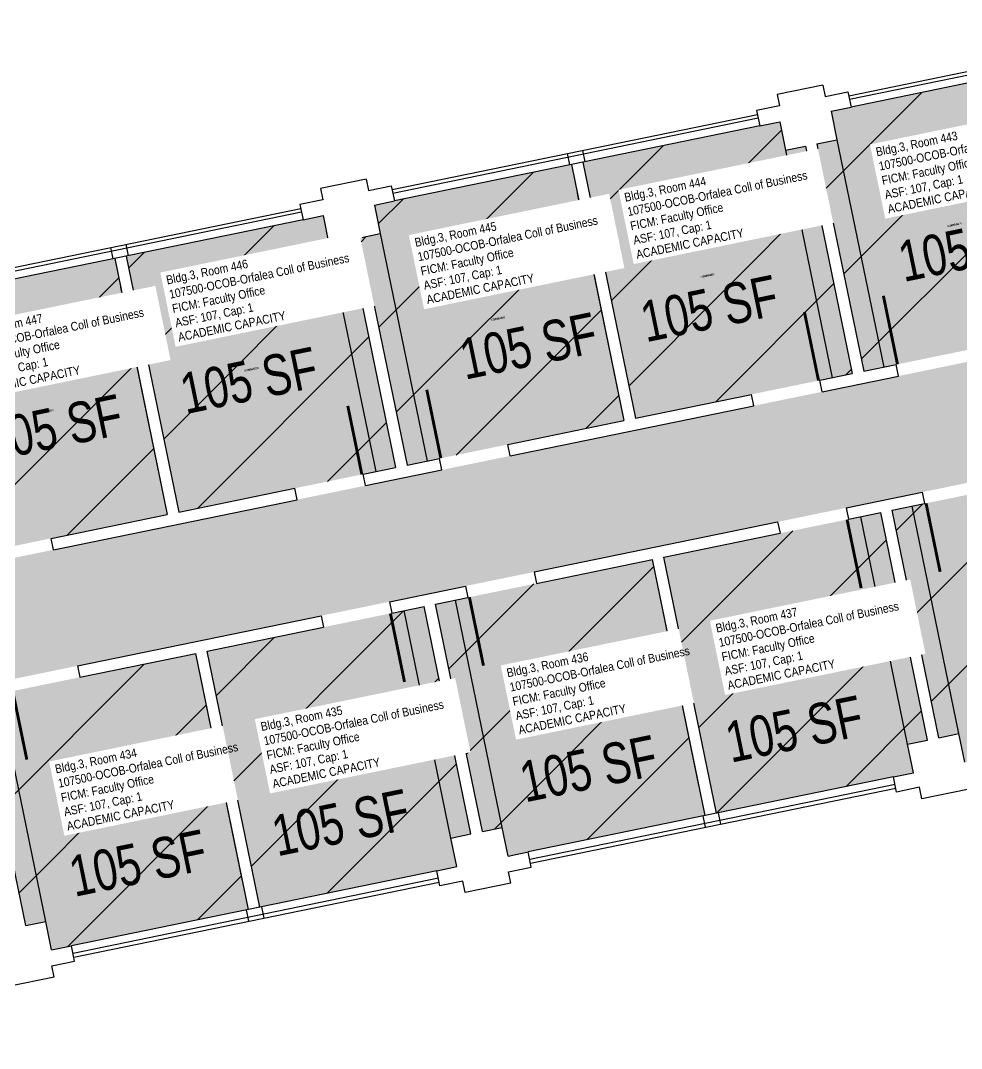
# Model space of a CAD drawing. Header units: inches. Extents: x 69197310 to 69200176, y 27671258 to 27673533.
# Drawn here: x 69198975 to 69199459, y 27672935 to 27673464 of the extents above; entities that cross this region are included whole.
import ezdxf
from ezdxf.enums import TextEntityAlignment as Align

# ---------------------------------------------------------------- set-up
doc = ezdxf.new("R2010")
doc.units = ezdxf.units.IN
doc.header["$LTSCALE"] = 100
doc.header["$MEASUREMENT"] = 0
for name, color, linetype in [('A-DOOR', 2, 'CONTINUOUS'), ('A-FLOR', 3, 'CONTINUOUS'), ('A-GLAZ', 1, 'CONTINUOUS'), ('A-IDEN-RNUM', 7, 'CONTINUOUS'), ('A-IDEN-SNUM', 4, 'CONTINUOUS'), ('A-IDEN-VNUM', 4, 'CONTINUOUS'), ('A-WALL', 5, 'CONTINUOUS'), ('AREA-TEXT', 3, 'CONTINUOUS'), ('Rooms-Capacity', 4, 'CONTINUOUS'), ('Rooms-Category-Color', 7, 'CONTINUOUS'), ('Rooms-College-Color', 7, 'CONTINUOUS'), ('Rooms-Department-Color', 7, 'CONTINUOUS'), ('Rooms-Division-Color', 7, 'CONTINUOUS'), ('Rooms-Information', 7, 'CONTINUOUS')]:
    doc.layers.add(name, color=color, linetype=linetype)
doc.styles.add('CP_AREA', font='arial.ttf', dxfattribs={"height": 15})
doc.styles.add('CP_ROOMSNUMBER', font='arial.ttf', dxfattribs={"height": 1})
doc.styles.add('CP_ROOMVNUMBER', font='arial.ttf', dxfattribs={"width": 0.85, "height": 0.075})
pattern_1 = [(45, (0, 0), (-26.51650429449553, 26.51650429449553), [])]

msp = doc.modelspace()

# ---------------------------------------------------------------- hatches: boundary and pattern name
at = {"layer": 'Rooms-Capacity'}
h = msp.add_hatch(dxfattribs=at)
h.set_pattern_fill('ANSI31', color=256, scale=300, style=0)
h.set_pattern_definition(pattern_1)
h.paths.add_polyline_path([(69199264.44524631, 27673391.09732651), (69199365.82581478, 27673411.93552052), (69199368.84584291, 27673397.2426845), (69199379.13082811, 27673399.35670419), (69199403.19038546, 27673282.30377727), (69199291.52483174, 27673259.35156357)])
h = msp.add_hatch(dxfattribs=at)
h.set_pattern_fill('ANSI31', color=256, scale=300, style=0)
h.set_pattern_definition(pattern_1)
h.paths.add_polyline_path([(69199029.35987002, 27673342.77687664), (69199130.74043852, 27673363.61507064), (69199133.76046665, 27673348.92223463), (69199144.04545186, 27673351.03625431), (69199168.1050092, 27673233.9833274), (69199056.43945548, 27673211.0311137)])
h = msp.add_hatch(dxfattribs=at)
h.set_pattern_fill('ANSI31', color=256, scale=300, style=0)
h.set_pattern_definition(pattern_1)
h.paths.add_polyline_path([(69199447.82454735, 27673094.95372632), (69199458.10953256, 27673097.067746), (69199461.12956066, 27673082.37490999), (69199562.51012917, 27673103.21310399), (69199535.43054375, 27673234.95886693), (69199423.76499003, 27673212.00665324)])
h = msp.add_hatch(dxfattribs=at)
h.set_pattern_fill('ANSI31', color=256, scale=300, style=0)
h.set_pattern_definition(pattern_1)
h.paths.add_polyline_path([(69199212.73917112, 27673046.63327644), (69199223.0241563, 27673048.74729612), (69199226.04418443, 27673034.0544601), (69199327.42475295, 27673054.89265412), (69199300.34516749, 27673186.63841705), (69199188.67961377, 27673163.68620336)])
h = msp.add_hatch(dxfattribs=at)
h.set_pattern_fill('ANSI31', color=256, scale=300, style=0)
h.set_pattern_definition(pattern_1)
h.paths.add_polyline_path([(69198977.65379485, 27672998.31282657), (69198987.9387801, 27673000.42684625), (69198990.95880818, 27672985.73401024), (69199092.33937667, 27673006.57220424), (69199065.25979125, 27673138.31796718), (69198953.59423755, 27673115.36575349)])
at = {"layer": 'Rooms-Category-Color', "true_color": 0xfa9ba3}
for points in [[(69199264.44524631, 27673391.09732651), (69199365.82581478, 27673411.93552052), (69199368.84584291, 27673397.2426845), (69199379.13082811, 27673399.35670419), (69199403.19038546, 27673282.30377727), (69199291.52483174, 27673259.35156357)], [(69199029.35987002, 27673342.77687664), (69199130.74043852, 27673363.61507064), (69199133.76046665, 27673348.92223463), (69199144.04545186, 27673351.03625431), (69199168.1050092, 27673233.9833274), (69199056.43945548, 27673211.0311137)], [(69199447.82454735, 27673094.95372632), (69199458.10953256, 27673097.067746), (69199461.12956066, 27673082.37490999), (69199562.51012917, 27673103.21310399), (69199535.43054375, 27673234.95886693), (69199423.76499003, 27673212.00665324)], [(69199212.73917112, 27673046.63327644), (69199223.0241563, 27673048.74729612), (69199226.04418443, 27673034.0544601), (69199327.42475295, 27673054.89265412), (69199300.34516749, 27673186.63841705), (69199188.67961377, 27673163.68620336)], [(69198977.65379485, 27672998.31282657), (69198987.9387801, 27673000.42684625), (69198990.95880818, 27672985.73401024), (69199092.33937667, 27673006.57220424), (69199065.25979125, 27673138.31796718), (69198953.59423755, 27673115.36575349)]]:
    msp.add_hatch(color=241, dxfattribs=at).paths.add_polyline_path(points)
at = {"layer": 'Rooms-Category-Color', "true_color": 0xadadad}
msp.add_hatch(color=253, dxfattribs=at).paths.add_polyline_path([(69198175.26848736, 27673023.78604431), (69198187.56137735, 27672964.03752976), (69198189.33827588, 27672964.40276102), (69198195.37833212, 27672935.01708899), (69198305.08484104, 27672957.56663227), (69198299.0447848, 27672986.95230429), (69198694.77183482, 27673068.29172825), (69199888.80964164, 27673313.71934656), (69199876.52819398, 27673373.47021302)])
at = {"layer": 'Rooms-College-Color', "true_color": 0xfa9ba3}
for points in [[(69199264.44524631, 27673391.09732651), (69199365.82581478, 27673411.93552052), (69199368.84584291, 27673397.2426845), (69199379.13082811, 27673399.35670419), (69199403.19038546, 27673282.30377727), (69199291.52483174, 27673259.35156357)], [(69199029.35987002, 27673342.77687664), (69199130.74043852, 27673363.61507064), (69199133.76046665, 27673348.92223463), (69199144.04545186, 27673351.03625431), (69199168.1050092, 27673233.9833274), (69199056.43945548, 27673211.0311137)], [(69199447.82454735, 27673094.95372632), (69199458.10953256, 27673097.067746), (69199461.12956066, 27673082.37490999), (69199562.51012917, 27673103.21310399), (69199535.43054375, 27673234.95886693), (69199423.76499003, 27673212.00665324)], [(69199212.73917112, 27673046.63327644), (69199223.0241563, 27673048.74729612), (69199226.04418443, 27673034.0544601), (69199327.42475295, 27673054.89265412), (69199300.34516749, 27673186.63841705), (69199188.67961377, 27673163.68620336)], [(69198977.65379485, 27672998.31282657), (69198987.9387801, 27673000.42684625), (69198990.95880818, 27672985.73401024), (69199092.33937667, 27673006.57220424), (69199065.25979125, 27673138.31796718), (69198953.59423755, 27673115.36575349)]]:
    msp.add_hatch(color=241, dxfattribs=at).paths.add_polyline_path(points)
at = {"layer": 'Rooms-College-Color', "true_color": 0xadadad}
msp.add_hatch(color=253, dxfattribs=at).paths.add_polyline_path([(69198175.26848736, 27673023.78604431), (69198187.56137735, 27672964.03752976), (69198189.33827588, 27672964.40276102), (69198195.37833212, 27672935.01708899), (69198305.08484104, 27672957.56663227), (69198299.0447848, 27672986.95230429), (69198694.77183482, 27673068.29172825), (69199888.80964164, 27673313.71934656), (69199876.52819398, 27673373.47021302)])
at = {"layer": 'Rooms-Department-Color', "true_color": 0xfa9ba3}
for points in [[(69199264.44524631, 27673391.09732651), (69199365.82581478, 27673411.93552052), (69199368.84584291, 27673397.2426845), (69199379.13082811, 27673399.35670419), (69199403.19038546, 27673282.30377727), (69199291.52483174, 27673259.35156357)], [(69199029.35987002, 27673342.77687664), (69199130.74043852, 27673363.61507064), (69199133.76046665, 27673348.92223463), (69199144.04545186, 27673351.03625431), (69199168.1050092, 27673233.9833274), (69199056.43945548, 27673211.0311137)], [(69199447.82454735, 27673094.95372632), (69199458.10953256, 27673097.067746), (69199461.12956066, 27673082.37490999), (69199562.51012917, 27673103.21310399), (69199535.43054375, 27673234.95886693), (69199423.76499003, 27673212.00665324)], [(69199212.73917112, 27673046.63327644), (69199223.0241563, 27673048.74729612), (69199226.04418443, 27673034.0544601), (69199327.42475295, 27673054.89265412), (69199300.34516749, 27673186.63841705), (69199188.67961377, 27673163.68620336)], [(69198977.65379485, 27672998.31282657), (69198987.9387801, 27673000.42684625), (69198990.95880818, 27672985.73401024), (69199092.33937667, 27673006.57220424), (69199065.25979125, 27673138.31796718), (69198953.59423755, 27673115.36575349)]]:
    msp.add_hatch(color=241, dxfattribs=at).paths.add_polyline_path(points)
at = {"layer": 'Rooms-Department-Color', "true_color": 0xacacac}
msp.add_hatch(color=253, dxfattribs=at).paths.add_polyline_path([(69198175.26848736, 27673023.78604431), (69198187.56137735, 27672964.03752976), (69198189.33827588, 27672964.40276102), (69198195.37833212, 27672935.01708899), (69198305.08484104, 27672957.56663227), (69198299.0447848, 27672986.95230429), (69198694.77183482, 27673068.29172825), (69199888.80964164, 27673313.71934656), (69199876.52819398, 27673373.47021302)])
at = {"layer": 'Rooms-Division-Color', "true_color": 0xfa9ba3}
for points in [[(69199264.44524631, 27673391.09732651), (69199365.82581478, 27673411.93552052), (69199368.84584291, 27673397.2426845), (69199379.13082811, 27673399.35670419), (69199403.19038546, 27673282.30377727), (69199291.52483174, 27673259.35156357)], [(69199029.35987002, 27673342.77687664), (69199130.74043852, 27673363.61507064), (69199133.76046665, 27673348.92223463), (69199144.04545186, 27673351.03625431), (69199168.1050092, 27673233.9833274), (69199056.43945548, 27673211.0311137)], [(69199447.82454735, 27673094.95372632), (69199458.10953256, 27673097.067746), (69199461.12956066, 27673082.37490999), (69199562.51012917, 27673103.21310399), (69199535.43054375, 27673234.95886693), (69199423.76499003, 27673212.00665324)], [(69199212.73917112, 27673046.63327644), (69199223.0241563, 27673048.74729612), (69199226.04418443, 27673034.0544601), (69199327.42475295, 27673054.89265412), (69199300.34516749, 27673186.63841705), (69199188.67961377, 27673163.68620336)], [(69198977.65379485, 27672998.31282657), (69198987.9387801, 27673000.42684625), (69198990.95880818, 27672985.73401024), (69199092.33937667, 27673006.57220424), (69199065.25979125, 27673138.31796718), (69198953.59423755, 27673115.36575349)]]:
    msp.add_hatch(color=241, dxfattribs=at).paths.add_polyline_path(points)
at = {"layer": 'Rooms-Division-Color', "true_color": 0xadadad}
msp.add_hatch(color=253, dxfattribs=at).paths.add_polyline_path([(69198175.26848736, 27673023.78604431), (69198187.56137735, 27672964.03752976), (69198189.33827588, 27672964.40276102), (69198195.37833212, 27672935.01708899), (69198305.08484104, 27672957.56663227), (69198299.0447848, 27672986.95230429), (69198694.77183482, 27673068.29172825), (69199888.80964164, 27673313.71934656), (69199876.52819398, 27673373.47021302)])

# ---------------------------------------------------------------- linework, layer by layer
at = {"layer": 'A-DOOR'}
for points in [[(69199426.4540423, 27673287.08548852, 1.5, 1.5, 0), (69199419.20597482, 27673322.34829496, 0, 0, 0), (69199419.94061661, 27673322.49929637, 0, 0, -0.4142135623730951), (69199461.28420976, 27673292.713271, 0, 0, -0.4142135623730951)], [(69199385.80386266, 27673278.7300774, 1.5, 1.5, 0), (69199378.55579516, 27673313.99288384, 0, 0, 0), (69199377.82115337, 27673313.84188243, 0, 0, 0.4142135623730951), (69199351.57770081, 27673270.16372772, 0, 0, 0.4142135623730951)], [(69199191.36866605, 27673238.76503864, 1.5, 1.5, 0), (69199184.12059857, 27673274.02784507, 0, 0, 0), (69199184.85524037, 27673274.17884648, 0, 0, -0.4142135623730951), (69199226.1988335, 27673244.39282112, 0, 0, -0.4142135623730951)], [(69199150.71848641, 27673230.40962751, 1.5, 1.5, 0), (69199143.47041893, 27673265.67243395, 0, 0, 0), (69199142.73577712, 27673265.52143255, 0, 0, 0.4142135623730951), (69199116.49232459, 27673221.84327784, 0, 0, 0.4142135623730951)], [(69198956.28328982, 27673190.44458875, 1.5, 1.5, 0), (69198949.03522232, 27673225.70739518, 0, 0, 0), (69198949.76986414, 27673225.85839659, 0, 0, -0.4142135623730951), (69198991.11345726, 27673196.07237123, 0, 0, -0.4142135623730951)], [(69199441.15151246, 27673215.58035325, 1.5, 1.5, 0), (69199448.39957996, 27673180.31754682, 0, 0, 0), (69199449.13422176, 27673180.46854823, 0, 0, 0.4142135623730951), (69199475.3776743, 27673224.14670293, 0, 0, 0.4142135623730951)], [(69199400.50133282, 27673207.22494212, 1.5, 1.5, 0), (69199407.74940032, 27673171.96213569, 0, 0, 0), (69199407.01475851, 27673171.81113428, 0, 0, -0.4142135623730951), (69199365.67116538, 27673201.59715965, 0, 0, -0.4142135623730951)], [(69199206.06613623, 27673167.25990336, 1.5, 1.5, 0), (69199213.31420371, 27673131.99709693, 0, 0, 0), (69199214.0488455, 27673132.14809834, 0, 0, 0.4142135623730951), (69199240.29229805, 27673175.82625305, 0, 0, 0.4142135623730951)], [(69199165.41595659, 27673158.90449223, 1.5, 1.5, 0), (69199172.66402407, 27673123.64168581, 0, 0, 0), (69199171.92938226, 27673123.49068439, 0, 0, -0.4142135623730951), (69199130.58578914, 27673153.27670975, 0, 0, -0.4142135623730951)], [(69198970.98075998, 27673118.93945347, 1.5, 1.5, 0), (69198978.22882748, 27673083.67664704, 0, 0, 0), (69198978.96346928, 27673083.82764846, 0, 0, 0.4142135623730951), (69199005.20692182, 27673127.50580316, 0, 0, 0.4142135623730951)]]:
    msp.add_lwpolyline(points, format="xyseb", dxfattribs=at)
at = {"layer": 'A-FLOR'}
for p, q in [((69199395.29294756, 27673402.67873519), (69199419.35250491, 27673285.62580827)), ((69199368.84584272, 27673397.24268458), (69199392.90540007, 27673280.18975765)), ((69199160.20757131, 27673354.3582853), (69199184.26712865, 27673237.30535838)), ((69199133.76046649, 27673348.92223469), (69199157.82002382, 27673231.86930777)), ((69199458.1095324, 27673097.06774608), (69199434.04997507, 27673214.120673)), ((69199431.66242757, 27673091.63169548), (69199407.60287024, 27673208.6846224)), ((69199223.02415615, 27673048.74729619), (69199198.96459883, 27673165.80022312)), ((69199196.57705131, 27673043.31124557), (69199172.517494, 27673160.3641725)), ((69198987.93877992, 27673000.42684631), (69198963.87922259, 27673117.47977323))]:
    msp.add_line(p, q, dxfattribs=at)
at = {"layer": 'A-GLAZ'}
for p, q in [((69199401.34989339, 27673425.3627253), (69199589.41819441, 27673464.01908522)), ((69199589.8208648, 27673462.06004041), (69199401.7525638, 27673423.40368051)), ((69199590.62620564, 27673458.14195079), (69199402.55790465, 27673419.48559088)), ((69199166.26451716, 27673377.04227541), (69199354.33281815, 27673415.69863532)), ((69199354.73548856, 27673413.73959051), (69199166.66718757, 27673375.0832306)), ((69199355.54082942, 27673409.82150092), (69199167.47252841, 27673371.16514101)), ((69199264.21675727, 27673397.1757962), (69199265.42476851, 27673391.29866179)), ((69199256.38057804, 27673395.56511453), (69199257.58858931, 27673389.68798012)), ((69198931.17914093, 27673328.72182552), (69199119.2474419, 27673367.37818542)), ((69199119.65011232, 27673365.41914063), (69198931.58181134, 27673326.76278072)), ((69199120.45545316, 27673361.50105103), (69198932.38715217, 27673322.84469112)), ((69199029.131381, 27673348.8553463), (69199030.33939226, 27673342.97821191)), ((69199021.29520181, 27673347.24466464), (69199022.50321305, 27673341.36753024)), ((69199424.3974705, 27673074.82483977), (69199236.32916948, 27673036.16847986)), ((69199425.20281133, 27673070.90675017), (69199237.13451032, 27673032.25039025)), ((69199237.53718075, 27673030.29134546), (69199425.60548174, 27673068.94770536)), ((69199327.65324163, 27673048.81418458), (69199326.4452304, 27673054.69131898)), ((69199335.48942085, 27673050.42486625), (69199334.28140959, 27673056.30200065)), ((69199189.31209426, 27673026.50438988), (69199001.24379326, 27672987.84802997)), ((69199190.11743508, 27673022.58630027), (69199002.04913408, 27672983.92994036)), ((69199002.45180452, 27672981.97089557), (69199190.52010548, 27673020.62725547)), ((69199092.5678654, 27673000.49373468), (69199091.35985413, 27673006.37086909)), ((69199100.4040446, 27673002.10441635), (69199099.19603336, 27673007.98155076))]:
    msp.add_line(p, q, dxfattribs=at)
at = {"layer": 'A-WALL'}
for p, q in [((69199387.98494294, 27673430.78288201), (69199364.4764053, 27673425.95083701)), ((69199387.98494294, 27673430.78288201), (69199389.19295418, 27673424.9057476)), ((69199364.4764053, 27673425.95083701), (69199365.68441656, 27673420.07370262)), ((69199389.19295418, 27673424.9057476), (69199400.94722298, 27673427.3217701)), ((69199400.94722298, 27673427.3217701), (69199402.55790465, 27673419.48559088)), ((69199365.68441656, 27673420.07370262), (69199353.93014777, 27673417.65768013)), ((69199353.93014777, 27673417.65768013), (69199355.54082942, 27673409.82150092)), ((69199392.27291945, 27673417.3715712), (69199402.55790465, 27673419.48559088)), ((69199392.27291945, 27673417.3715712), (69199395.29294756, 27673402.67873519)), ((69199355.54082942, 27673409.82150092), (69199365.82581462, 27673411.93552059)), ((69199365.82581462, 27673411.93552059), (69199368.84584272, 27673397.24268458)), ((69199385.00796236, 27673400.56471552), (69199395.29294756, 27673402.67873519)), ((69199368.84584272, 27673397.24268458), (69199379.13082793, 27673399.35670426)), ((69199379.13082793, 27673399.35670426), (69199403.19038528, 27673282.30377734)), ((69199385.00796236, 27673400.56471552), (69199409.0675197, 27673283.51178858)), ((69199264.44524612, 27673391.09732658), (69199291.52483156, 27673259.35156364)), ((69199258.56811172, 27673389.88931533), (69199285.64769715, 27673258.1435524)), ((69199152.89956668, 27673382.46243212), (69199129.39102906, 27673377.63038713)), ((69199152.89956668, 27673382.46243212), (69199154.10757793, 27673376.58529771)), ((69199129.39102906, 27673377.63038713), (69199130.59904031, 27673371.75325272)), ((69199154.10757793, 27673376.58529771), (69199165.86184675, 27673379.00132022)), ((69199165.86184675, 27673379.00132022), (69199167.47252841, 27673371.16514101)), ((69199261.58813983, 27673375.19647932), (69199285.64769715, 27673258.1435524)), ((69199130.59904031, 27673371.75325272), (69199118.84477147, 27673369.33723022)), ((69199118.84477147, 27673369.33723022), (69199120.45545316, 27673361.50105103)), ((69199157.18754318, 27673369.05112131), (69199167.47252841, 27673371.16514101)), ((69199157.18754318, 27673369.05112131), (69199160.20757131, 27673354.3582853)), ((69199120.45545316, 27673361.50105103), (69199130.74043837, 27673363.6150707)), ((69199130.74043837, 27673363.6150707), (69199133.76046649, 27673348.92223469)), ((69199149.9225861, 27673352.24426562), (69199160.20757131, 27673354.3582853)), ((69199133.76046649, 27673348.92223469), (69199144.0454517, 27673351.03625437)), ((69199144.0454517, 27673351.03625437), (69199168.10500905, 27673233.98332744)), ((69199149.9225861, 27673352.24426562), (69199173.98214346, 27673235.19133871)), ((69199023.48273548, 27673341.56886544), (69199050.56232093, 27673209.82310252)), ((69199029.35986987, 27673342.77687669), (69199056.43945533, 27673211.03111375)), ((69199026.50276358, 27673326.87602943), (69199050.56232093, 27673209.82310252)), ((69199409.0675197, 27673283.51178858), (69199425.71940048, 27673286.93448712)), ((69199426.92741174, 27673281.05735272), (69199425.71940048, 27673286.93448712)), ((69199386.53850445, 27673278.88107881), (69199403.19038528, 27673282.30377734)), ((69199387.7465157, 27673273.0039444), (69199426.92741174, 27673281.05735272)), ((69199387.7465157, 27673273.0039444), (69199386.53850445, 27673278.88107881)), ((69199291.52483156, 27673259.35156364), (69199351.275698, 27673271.63301132)), ((69199352.48370926, 27673265.75587692), (69199351.275698, 27673271.63301132)), ((69199227.10484195, 27673239.98497031), (69199352.48370926, 27673265.75587692)), ((69199225.89683068, 27673245.86210471), (69199285.64769715, 27673258.1435524)), ((69199227.10484195, 27673239.98497031), (69199225.89683068, 27673245.86210471)), ((69199173.98214346, 27673235.19133871), (69199190.63402426, 27673238.61403723)), ((69199191.8420355, 27673232.73690283), (69199190.63402426, 27673238.61403723)), ((69199151.45312822, 27673230.56062892), (69199168.10500905, 27673233.98332744)), ((69199152.66113946, 27673224.6834945), (69199191.8420355, 27673232.73690283)), ((69199152.66113946, 27673224.6834945), (69199151.45312822, 27673230.56062892)), ((69199056.43945533, 27673211.03111375), (69199116.19032179, 27673223.31256143)), ((69199117.39833304, 27673217.43542703), (69199116.19032179, 27673223.31256143)), ((69199400.02796337, 27673213.25307794), (69199439.20885941, 27673221.30648626)), ((69199439.20885941, 27673221.30648626), (69199440.41687067, 27673215.42935185)), ((69198992.01946568, 27673191.66452042), (69199117.39833304, 27673217.43542703)), ((69199400.02796337, 27673213.25307794), (69199401.23597462, 27673207.37594353)), ((69199401.23597462, 27673207.37594353), (69199417.88785547, 27673210.79864207)), ((69199441.94741279, 27673093.74571515), (69199417.88785547, 27673210.79864207)), ((69199423.76498985, 27673212.00665331), (69199440.41687067, 27673215.42935185)), ((69199447.8245472, 27673094.95372638), (69199423.76498985, 27673212.00665331)), ((69198990.81145443, 27673197.54165483), (69199050.56232093, 27673209.82310252)), ((69199239.38628963, 27673180.23410386), (69199364.76515694, 27673206.00501046)), ((69199364.76515694, 27673206.00501046), (69199365.97316821, 27673200.12787605)), ((69199306.22230172, 27673187.84642837), (69199365.97316821, 27673200.12787605)), ((69198992.01946568, 27673191.66452042), (69198990.81145443, 27673197.54165483)), ((69199240.59430085, 27673174.35696945), (69199300.34516734, 27673186.63841713)), ((69199324.40472466, 27673069.5854902), (69199300.34516734, 27673186.63841713)), ((69199327.4247528, 27673054.89265418), (69199300.34516734, 27673186.63841713)), ((69199333.30188718, 27673056.10066544), (69199306.22230172, 27673187.84642837)), ((69199239.38628963, 27673180.23410386), (69199240.59430085, 27673174.35696945)), ((69199164.94258715, 27673164.93262805), (69199204.12348318, 27673172.98603637)), ((69199204.12348318, 27673172.98603637), (69199205.33149442, 27673167.10890197)), ((69199164.94258715, 27673164.93262805), (69199166.15059838, 27673159.05549365)), ((69199188.67961359, 27673163.68620343), (69199205.33149442, 27673167.10890197)), ((69199212.73917095, 27673046.63327651), (69199188.67961359, 27673163.68620343)), ((69199166.15059838, 27673159.05549365), (69199182.80247921, 27673162.47819218)), ((69199206.86203656, 27673045.42526526), (69199182.80247921, 27673162.47819218)), ((69199004.30091336, 27673131.91365397), (69199129.67978069, 27673157.68456057)), ((69199129.67978069, 27673157.68456057), (69199130.88779195, 27673151.80742617)), ((69199071.1369255, 27673139.52597849), (69199130.88779195, 27673151.80742617)), ((69199005.5089246, 27673126.03651955), (69199065.25979108, 27673138.31796723)), ((69199089.31934844, 27673021.26504033), (69199065.25979108, 27673138.31796723)), ((69199092.33937655, 27673006.5722043), (69199065.25979108, 27673138.31796723)), ((69199098.21651095, 27673007.78021555), (69199071.1369255, 27673139.52597849)), ((69199004.30091336, 27673131.91365397), (69199005.5089246, 27673126.03651955)), ((69198977.65379474, 27672998.31282662), (69198953.59423739, 27673115.36575354)), ((69199447.8245472, 27673094.95372638), (69199458.1095324, 27673097.06774608)), ((69199461.12956053, 27673082.37491006), (69199458.1095324, 27673097.06774608)), ((69199431.66242757, 27673091.63169548), (69199441.94741279, 27673093.74571515)), ((69199434.68245569, 27673076.93885945), (69199431.66242757, 27673091.63169548)), ((69199424.3974705, 27673074.82483977), (69199434.68245569, 27673076.93885945)), ((69199426.00815216, 27673066.98866056), (69199424.3974705, 27673074.82483977)), ((69199437.76242095, 27673069.40468306), (69199426.00815216, 27673066.98866056)), ((69199438.9704322, 27673063.52754866), (69199437.76242095, 27673069.40468306)), ((69199462.47896984, 27673068.35959364), (69199438.9704322, 27673063.52754866)), ((69199212.73917095, 27673046.63327651), (69199223.02415615, 27673048.74729619)), ((69199226.0441843, 27673034.05446018), (69199223.02415615, 27673048.74729619)), ((69199196.57705131, 27673043.31124557), (69199206.86203656, 27673045.42526526)), ((69199199.59707947, 27673028.61840956), (69199196.57705131, 27673043.31124557)), ((69199226.0441843, 27673034.05446018), (69199236.32916948, 27673036.16847986)), ((69199237.93985115, 27673028.33230065), (69199236.32916948, 27673036.16847986)), ((69199189.31209426, 27673026.50438988), (69199199.59707947, 27673028.61840956)), ((69199190.92277592, 27673018.66821067), (69199189.31209426, 27673026.50438988)), ((69199226.18558235, 27673025.91627816), (69199237.93985115, 27673028.33230065)), ((69199227.39359361, 27673020.03914375), (69199226.18558235, 27673025.91627816)), ((69199202.67704472, 27673021.08423317), (69199190.92277592, 27673018.66821067)), ((69199203.88505596, 27673015.20709876), (69199202.67704472, 27673021.08423317)), ((69199227.39359361, 27673020.03914375), (69199203.88505596, 27673015.20709876)), ((69198977.65379474, 27672998.31282662), (69198987.93877992, 27673000.42684631)), ((69198990.95880805, 27672985.73401029), (69198987.93877992, 27673000.42684631)), ((69198990.95880805, 27672985.73401029), (69199001.24379326, 27672987.84802997)), ((69199002.8544749, 27672980.01185076), (69199001.24379326, 27672987.84802997)), ((69198991.10020609, 27672977.59582827), (69199002.8544749, 27672980.01185076)), ((69198992.30821735, 27672971.71869387), (69198991.10020609, 27672977.59582827)), ((69198992.30821735, 27672971.71869387), (69198968.79967973, 27672966.88664888))]:
    msp.add_line(p, q, dxfattribs=at)

# ---------------------------------------------------------------- texts
at = {"layer": 'A-IDEN-RNUM', "style": 'CP_ROOMSNUMBER', "width": 0.85}
for s, p in [('0443-00', (69199455.62009603, 27673358.89405814)), ('0444-00', (69199328.75921437, 27673332.81853199)), ('0445-00', (69199220.75603133, 27673310.61909757)), ('0446-00', (69199093.89514971, 27673284.54357143)), ('0447-00', (69198988.22969793, 27673262.82464425)), ('0437-00', (69199368.75055021, 27673129.56255237)), ('0436-00', (69199261.05906467, 27673107.42718558)), ('0435-00', (69199135.60082176, 27673081.63996377)), ('0434-00', (69199029.46782374, 27673059.82493514))]:
    msp.add_text(s, height=1, rotation=11.61504924700578, dxfattribs=at).set_placement(p, align=Align.MIDDLE)
at = {"layer": 'A-IDEN-SNUM', "style": 'CP_ROOMSNUMBER', "width": 0.85}
for s, p in [('0030044300', (69199455.62009603, 27673358.89405814)), ('0030044400', (69199328.75921437, 27673332.81853199)), ('0030044500', (69199220.75603133, 27673310.61909757)), ('0030044600', (69199093.89514971, 27673284.54357143)), ('0030044700', (69198988.22969793, 27673262.82464425)), ('0030043700', (69199368.75055021, 27673129.56255237)), ('0030043600', (69199261.05906467, 27673107.42718558)), ('0030043500', (69199135.60082176, 27673081.63996377)), ('0030043400', (69199029.46782374, 27673059.82493514))]:
    msp.add_text(s, height=1, rotation=11.61504924700578, dxfattribs=at).set_placement(p, align=Align.MIDDLE)
at = {"layer": 'A-IDEN-VNUM', "style": 'CP_ROOMVNUMBER', "width": 0.85}
for s, p in [('443', (69199449.34607023, 27673386.1594057)), ('444', (69199319.82372539, 27673362.98416058)), ('445', (69199211.95321178, 27673339.49005052)), ('446', (69199084.0183236, 27673320.23845568)), ('447', (69198978.24817519, 27673292.38440376)), ('437', (69199366.91331977, 27673141.01589577)), ('436', (69199259.28222284, 27673118.03085964)), ('435', (69199132.6528959, 27673090.38018654)), ('434', (69199026.77031144, 27673068.57095041))]:
    msp.add_text(s, height=31.5, rotation=11.61504924700578, dxfattribs=at).set_placement(p, align=Align.MIDDLE)
at = {"layer": 'AREA-TEXT', "style": 'CP_AREA', "width": 0.75}
for p in [(69199462.26137763, 27673346.8808613), (69199329.56409904, 27673315.85831141), (69199236.40713081, 27673296.60383228), (69199092.57084748, 27673278.85965803), (69198992.07598528, 27673254.49297904), (69199373.28134304, 27673099.47471829), (69199267.33802742, 27673079.05528801), (69199139.76743035, 27673051.28554738), (69199035.38870978, 27673030.45058073)]:
    msp.add_text('105 SF', height=21, rotation=11.67794054305148, dxfattribs=at).set_placement(p, align=Align.MIDDLE_CENTER)

# ---------------------------------------------------------------- next in the draw order: texts
at = {"layer": 'Rooms-Information', "char_height": 4.5, "width": 100.8, "attachment_point": 7, "rotation": 11.615049247005778, "style": 'CP_ROOMVNUMBER', "bg_fill": 3, "box_fill_scale": 1.5, "bg_fill_color": 256, "bg_fill_true_color": 13158600, "bg_fill_transparency": 0}
for s, insert in [('Bldg.3, Room 444^M^J107500-OCOB-Orfalea Coll of Business^M^JFICM: Faculty Office^M^JASF: 107, Cap: 1^M^JACADEMIC CAPACITY', (69199292.42972222, 27673341.2742157)), ('Bldg.3, Room 446^M^J107500-OCOB-Orfalea Coll of Business^M^JFICM: Faculty Office^M^JASF: 107, Cap: 1^M^JACADEMIC CAPACITY', (69199056.5832225, 27673298.72845764)), ('Bldg.3, Room 436^M^J107500-OCOB-Orfalea Coll of Business^M^JFICM: Faculty Office^M^JASF: 107, Cap: 1^M^JACADEMIC CAPACITY', (69199231.8449587, 27673096.53138512)), ('Bldg.3, Room 434^M^J107500-OCOB-Orfalea Coll of Business^M^JFICM: Faculty Office^M^JASF: 107, Cap: 1^M^JACADEMIC CAPACITY', (69198999.3330473, 27673047.07147589))]:
    msp.add_mtext(s, dxfattribs=dict(at, insert=insert))

# ---------------------------------------------------------------- next in the draw order: hatches: boundary and pattern name
at = {"layer": 'Rooms-Capacity'}
h = msp.add_hatch(dxfattribs=at)
h.set_pattern_fill('ANSI31', color=256, scale=300, style=0)
h.set_pattern_definition(pattern_1)
h.paths.add_polyline_path([(69199385.00796252, 27673400.56471543), (69199395.29294774, 27673402.67873512), (69199392.27291963, 27673417.37157113), (69199493.65348813, 27673438.20976514), (69199520.73307359, 27673306.4640022), (69199409.06751986, 27673283.51178852)])
h = msp.add_hatch(dxfattribs=at)
h.set_pattern_fill('ANSI31', color=256, scale=300, style=0)
h.set_pattern_definition(pattern_1)
h.paths.add_polyline_path([(69199149.92258629, 27673352.24426556), (69199160.20757148, 27673354.35828524), (69199157.18754335, 27673369.05112126), (69199258.56811187, 27673389.88931527), (69199285.64769733, 27673258.14355233), (69199173.98214363, 27673235.19133865)])
h = msp.add_hatch(dxfattribs=at)
h.set_pattern_fill('ANSI31', color=256, scale=300, style=0)
h.set_pattern_definition(pattern_1)
h.paths.add_polyline_path([(69198914.83721003, 27673303.92381568), (69198925.12219524, 27673306.03783537), (69198922.10216711, 27673320.73067139), (69199023.48273563, 27673341.56886539), (69199050.56232107, 27673209.82310246), (69198938.89676735, 27673186.87088876)])
h = msp.add_hatch(dxfattribs=at)
h.set_pattern_fill('ANSI31', color=256, scale=300, style=0)
h.set_pattern_definition(pattern_1)
h.paths.add_polyline_path([(69199333.30188735, 27673056.10066536), (69199434.68245584, 27673076.93885937), (69199431.66242774, 27673091.63169539), (69199441.94741295, 27673093.74571506), (69199417.88785562, 27673210.79864199), (69199306.2223019, 27673187.84642829)])
h = msp.add_hatch(dxfattribs=at)
h.set_pattern_fill('ANSI31', color=256, scale=300, style=0)
h.set_pattern_definition(pattern_1)
h.paths.add_polyline_path([(69199098.2165111, 27673007.78021549), (69199199.5970796, 27673028.61840949), (69199196.57705149, 27673043.3112455), (69199206.86203669, 27673045.4252652), (69199182.80247936, 27673162.47819211), (69199071.13692564, 27673139.52597841)])
at = {"layer": 'Rooms-Category-Color', "true_color": 0xfa9ba3}
for points in [[(69199385.00796252, 27673400.56471543), (69199395.29294774, 27673402.67873512), (69199392.27291963, 27673417.37157113), (69199493.65348813, 27673438.20976514), (69199520.73307359, 27673306.4640022), (69199409.06751986, 27673283.51178852)], [(69199149.92258629, 27673352.24426556), (69199160.20757148, 27673354.35828524), (69199157.18754335, 27673369.05112126), (69199258.56811187, 27673389.88931527), (69199285.64769733, 27673258.14355233), (69199173.98214363, 27673235.19133865)], [(69198914.83721003, 27673303.92381568), (69198925.12219524, 27673306.03783537), (69198922.10216711, 27673320.73067139), (69199023.48273563, 27673341.56886539), (69199050.56232107, 27673209.82310246), (69198938.89676735, 27673186.87088876)], [(69199333.30188735, 27673056.10066536), (69199434.68245584, 27673076.93885937), (69199431.66242774, 27673091.63169539), (69199441.94741295, 27673093.74571506), (69199417.88785562, 27673210.79864199), (69199306.2223019, 27673187.84642829)], [(69199098.2165111, 27673007.78021549), (69199199.5970796, 27673028.61840949), (69199196.57705149, 27673043.3112455), (69199206.86203669, 27673045.4252652), (69199182.80247936, 27673162.47819211), (69199071.13692564, 27673139.52597841)]]:
    msp.add_hatch(color=241, dxfattribs=at).paths.add_polyline_path(points)
at = {"layer": 'Rooms-College-Color', "true_color": 0xfa9ba3}
for points in [[(69199385.00796252, 27673400.56471543), (69199395.29294774, 27673402.67873512), (69199392.27291963, 27673417.37157113), (69199493.65348813, 27673438.20976514), (69199520.73307359, 27673306.4640022), (69199409.06751986, 27673283.51178852)], [(69199149.92258629, 27673352.24426556), (69199160.20757148, 27673354.35828524), (69199157.18754335, 27673369.05112126), (69199258.56811187, 27673389.88931527), (69199285.64769733, 27673258.14355233), (69199173.98214363, 27673235.19133865)], [(69198914.83721003, 27673303.92381568), (69198925.12219524, 27673306.03783537), (69198922.10216711, 27673320.73067139), (69199023.48273563, 27673341.56886539), (69199050.56232107, 27673209.82310246), (69198938.89676735, 27673186.87088876)], [(69199333.30188735, 27673056.10066536), (69199434.68245584, 27673076.93885937), (69199431.66242774, 27673091.63169539), (69199441.94741295, 27673093.74571506), (69199417.88785562, 27673210.79864199), (69199306.2223019, 27673187.84642829)], [(69199098.2165111, 27673007.78021549), (69199199.5970796, 27673028.61840949), (69199196.57705149, 27673043.3112455), (69199206.86203669, 27673045.4252652), (69199182.80247936, 27673162.47819211), (69199071.13692564, 27673139.52597841)]]:
    msp.add_hatch(color=241, dxfattribs=at).paths.add_polyline_path(points)
at = {"layer": 'Rooms-Department-Color', "true_color": 0xfa9ba3}
for points in [[(69199385.00796252, 27673400.56471543), (69199395.29294774, 27673402.67873512), (69199392.27291963, 27673417.37157113), (69199493.65348813, 27673438.20976514), (69199520.73307359, 27673306.4640022), (69199409.06751986, 27673283.51178852)], [(69199149.92258629, 27673352.24426556), (69199160.20757148, 27673354.35828524), (69199157.18754335, 27673369.05112126), (69199258.56811187, 27673389.88931527), (69199285.64769733, 27673258.14355233), (69199173.98214363, 27673235.19133865)], [(69198914.83721003, 27673303.92381568), (69198925.12219524, 27673306.03783537), (69198922.10216711, 27673320.73067139), (69199023.48273563, 27673341.56886539), (69199050.56232107, 27673209.82310246), (69198938.89676735, 27673186.87088876)], [(69199333.30188735, 27673056.10066536), (69199434.68245584, 27673076.93885937), (69199431.66242774, 27673091.63169539), (69199441.94741295, 27673093.74571506), (69199417.88785562, 27673210.79864199), (69199306.2223019, 27673187.84642829)], [(69199098.2165111, 27673007.78021549), (69199199.5970796, 27673028.61840949), (69199196.57705149, 27673043.3112455), (69199206.86203669, 27673045.4252652), (69199182.80247936, 27673162.47819211), (69199071.13692564, 27673139.52597841)]]:
    msp.add_hatch(color=241, dxfattribs=at).paths.add_polyline_path(points)
at = {"layer": 'Rooms-Division-Color', "true_color": 0xfa9ba3}
for points in [[(69199385.00796252, 27673400.56471543), (69199395.29294774, 27673402.67873512), (69199392.27291963, 27673417.37157113), (69199493.65348813, 27673438.20976514), (69199520.73307359, 27673306.4640022), (69199409.06751986, 27673283.51178852)], [(69199149.92258629, 27673352.24426556), (69199160.20757148, 27673354.35828524), (69199157.18754335, 27673369.05112126), (69199258.56811187, 27673389.88931527), (69199285.64769733, 27673258.14355233), (69199173.98214363, 27673235.19133865)], [(69198914.83721003, 27673303.92381568), (69198925.12219524, 27673306.03783537), (69198922.10216711, 27673320.73067139), (69199023.48273563, 27673341.56886539), (69199050.56232107, 27673209.82310246), (69198938.89676735, 27673186.87088876)], [(69199333.30188735, 27673056.10066536), (69199434.68245584, 27673076.93885937), (69199431.66242774, 27673091.63169539), (69199441.94741295, 27673093.74571506), (69199417.88785562, 27673210.79864199), (69199306.2223019, 27673187.84642829)], [(69199098.2165111, 27673007.78021549), (69199199.5970796, 27673028.61840949), (69199196.57705149, 27673043.3112455), (69199206.86203669, 27673045.4252652), (69199182.80247936, 27673162.47819211), (69199071.13692564, 27673139.52597841)]]:
    msp.add_hatch(color=241, dxfattribs=at).paths.add_polyline_path(points)

# ---------------------------------------------------------------- next in the draw order: texts
at = {"layer": 'Rooms-Information', "char_height": 4.5, "width": 100.8, "attachment_point": 7, "rotation": 11.615049247005778, "style": 'CP_ROOMVNUMBER', "bg_fill": 3, "box_fill_scale": 1.5, "bg_fill_color": 256, "bg_fill_true_color": 13158600, "bg_fill_transparency": 0}
for s, insert in [('Bldg.3, Room 443^M^J107500-OCOB-Orfalea Coll of Business^M^JFICM: Faculty Office^M^JASF: 107, Cap: 1^M^JACADEMIC CAPACITY', (69199421.90880609, 27673364.65993118)), ('Bldg.3, Room 445^M^J107500-OCOB-Orfalea Coll of Business^M^JFICM: Faculty Office^M^JASF: 107, Cap: 1^M^JACADEMIC CAPACITY', (69199184.50513239, 27673318.04319359)), ('Bldg.3, Room 447^M^J107500-OCOB-Orfalea Coll of Business^M^JFICM: Faculty Office^M^JASF: 107, Cap: 1^M^JACADEMIC CAPACITY', (69198950.85417202, 27673270.67445888)), ('Bldg.3, Room 437^M^J107500-OCOB-Orfalea Coll of Business^M^JFICM: Faculty Office^M^JASF: 107, Cap: 1^M^JACADEMIC CAPACITY', (69199339.47605562, 27673119.51642125)), ('Bldg.3, Room 435^M^J107500-OCOB-Orfalea Coll of Business^M^JFICM: Faculty Office^M^JASF: 107, Cap: 1^M^JACADEMIC CAPACITY', (69199105.21563175, 27673068.88071202))]:
    msp.add_mtext(s, dxfattribs=dict(at, insert=insert))

doc.saveas('drawing.dxf')
